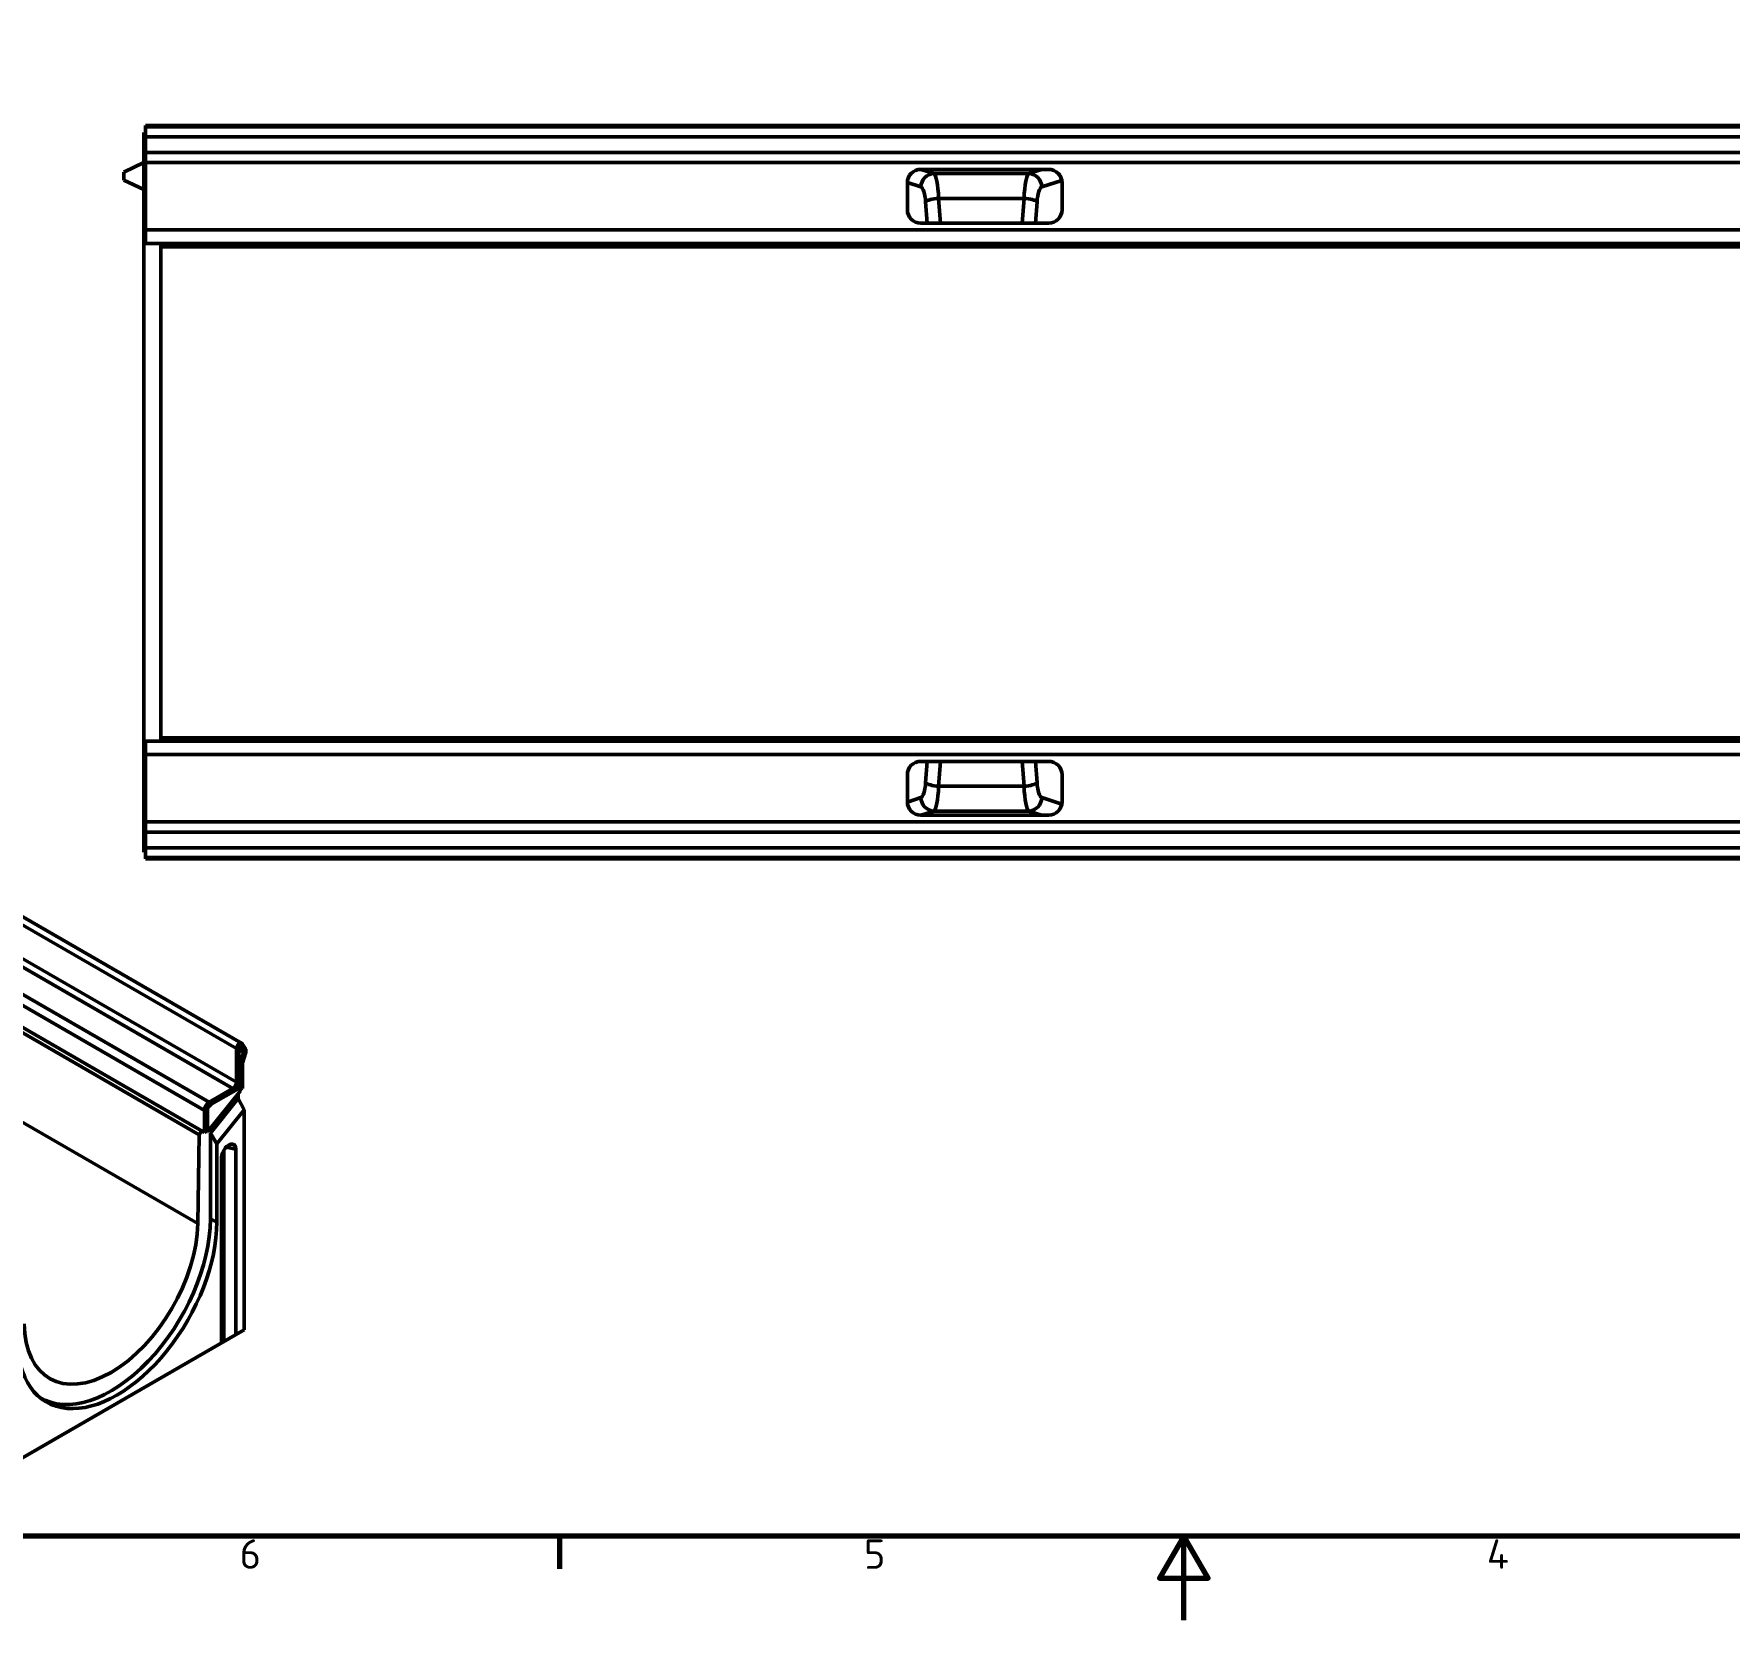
# Model space of a CAD drawing. Header units: millimetres. Extents: x 0 to 1485, y 0 to 1050.
# Drawn here: x 401 to 905, y 0 to 472 of the extents above; entities that cross this region are included whole.
import ezdxf

# ---------------------------------------------------------------- set-up
doc = ezdxf.new("R2010")
doc.units = ezdxf.units.MM
doc.header["$LTSCALE"] = 2.5
doc.linetypes.add('Durchgehend', pattern=[0])
for name, color, linetype, lineweight in [('Rahmen (ISO)', 7, 'Continuous', 70), ('Sichtbare Kanten(DIN)', 7, 'Durchgehend', 50), ('Sichtbare tangentiale Kanten(DIN)', 7, 'Durchgehend', 50)]:
    doc.layers.add(name, color=color, linetype=linetype, lineweight=lineweight)
doc.styles.add('Notiztext (DIN)', font='isocpeur.ttf')

# ---------------------------------------------------------------- blocks, each defined once
blk = doc.blocks.new('Ränder Standardrahmen')
at = {"layer": 'Rahmen (ISO)'}
blk.add_line((222.75, 10), (222.75, 6.1), dxfattribs=at)
at = {"layer": 'Rahmen (ISO)', "flags": 128}
for points in [[(10, 10), (10, 410), (584, 410), (584, 10), (10, 10)], [(297, 0), (297, 10), (294.11, 5), (299.89, 5), (297, 10)]]:
    blk.add_lwpolyline(points, dxfattribs=at)
at = {"layer": 'Rahmen (ISO)', "char_height": 3.5, "attachment_point": 7, "style": 'Notiztext (DIN)'}
for s, insert in [('6', (184.7, 6.1)), ('5', (258.95, 6.1)), ('4', (333.03, 6.1))]:
    blk.add_mtext(s, dxfattribs=dict(at, insert=insert))

msp = doc.modelspace()

# ---------------------------------------------------------------- linework, layer by layer
at = {"layer": 'Sichtbare Kanten(DIN)'}
for p, q in [((433.772, 409.292), (433.772, 444.292)), ((433.772, 444.292), (1432.772, 444.292)), ((433.272, 228.292), (433.272, 442.292)), ((433.272, 442.292), (433.772, 442.292)), ((433.772, 439.222), (433.272, 439.158)), ((433.272, 438.792), (433.772, 438.792)), ((1432.772, 436.292), (433.772, 436.292)), ((433.272, 433.292), (427.272, 430.494)), ((427.272, 428.09), (427.272, 430.494)), ((664.272, 431.292), (702.272, 431.292)), ((433.272, 425.292), (427.272, 428.09)), ((660.272, 419.292), (660.272, 427.292)), ((706.272, 427.292), (706.272, 419.292)), ((702.272, 415.292), (664.272, 415.292)), ((433.272, 411.292), (433.772, 411.292)), ((1432.772, 409.292), (433.772, 409.292)), ((438.272, 409.292), (438.272, 261.292)), ((666.618, 409.089), (663.167, 409.292)), ((693.984, 409.04), (670.56, 409.04)), ((701.377, 409.292), (697.926, 409.089)), ((109.109, 375.403), (462.309, 171.483)), ((98.054, 348.907), (451.254, 144.987)), ((433.272, 259.292), (433.772, 259.292)), ((433.772, 226.292), (433.772, 261.292)), ((433.772, 261.292), (1432.772, 261.292)), ((663.167, 261.292), (666.618, 261.494)), ((670.56, 261.543), (693.984, 261.543)), ((697.926, 261.494), (701.377, 261.292)), ((664.272, 255.292), (702.272, 255.292)), ((660.272, 243.292), (660.272, 251.292)), ((706.272, 251.292), (706.272, 243.292)), ((702.272, 239.292), (664.272, 239.292)), ((433.772, 234.292), (1432.772, 234.292)), ((433.272, 231.792), (433.772, 231.792)), ((433.272, 231.425), (433.772, 231.361)), ((433.772, 228.292), (433.272, 228.292)), ((1432.772, 226.292), (433.772, 226.292)), ((370.151, 190.179), (449.663, 144.272)), ((460.8, 159.888), (460.8, 169.89)), ((461.507, 170.298), (461.507, 160.296)), ((462.876, 169.042), (461.838, 170.589)), ((461.942, 165.509), (462.894, 168.696)), ((462.455, 171.343), (463.494, 169.797)), ((463.547, 168.759), (462.595, 165.572)), ((461.861, 157.334), (461.861, 164.991)), ((462.568, 165.399), (462.568, 158.051)), ((452.138, 145.12), (461.99, 157.377)), ((452.668, 153.968), (459.739, 158.051)), ((459.739, 157.234), (452.668, 153.152)), ((461.861, 158.255), (453.198, 153.254)), ((461.074, 158.709), (461.861, 158.255)), ((461.33, 156.556), (461.33, 155.083)), ((461.861, 157.642), (462.568, 158.051)), ((461.99, 157.377), (461.861, 157.469)), ((461.861, 157.334), (461.99, 157.377)), ((451.254, 144.987), (451.254, 151.519)), ((451.961, 151.927), (451.961, 145.395)), ((452.138, 151.417), (452.138, 145.12)), ((453.044, 144.774), (461.33, 155.083)), ((463.098, 151.705), (454.966, 141.589)), ((461.33, 155.083), (463.098, 151.705)), ((463.098, 86.301), (463.098, 151.705)), ((449.306, 117.878), (449.663, 144.272)), ((449.663, 144.272), (450.37, 145.497)), ((451.961, 145.395), (451.254, 144.987)), ((451.775, 145.287), (452.138, 145.12)), ((454.966, 141.589), (453.044, 144.774)), ((453.044, 119.28), (453.044, 144.774)), ((454.966, 141.589), (454.966, 118.348)), ((456.38, 82.423), (456.38, 137.536)), ((456.994, 82.885), (456.994, 139.614)), ((460.623, 139.986), (460.623, 84.872)), ((394.58, 46.742), (463.098, 86.301)), ((456.38, 82.53), (456.994, 82.885)), ((457.088, 82.831), (456.994, 82.885))]:
    msp.add_line(p, q, dxfattribs=at)
for centre, start, end in [((664.272, 427.292), 90, 180), ((702.272, 427.292), 0, 90), ((664.272, 419.292), 180, 270), ((702.272, 419.292), 270, 0), ((664.272, 251.292), 90, 180), ((702.272, 251.292), 0, 90), ((664.272, 243.292), 180, 270), ((702.272, 243.292), 270, 0)]:
    msp.add_arc(centre, 4, start, end, dxfattribs=at)
for centre, major_axis, ratio, start_param, end_param in [((670.481, 409.106), (4.01, -0.001), 0.016308, 3.4139848, 4.7321008), ((694.063, 409.106), (4.01, 0.001), 0.016308, 4.6926771, 6.0107932), ((670.481, 261.478), (-4.01, -0.001), 0.016308, 4.6926771, 6.0107932), ((694.063, 261.478), (-4.01, 0.001), 0.016308, 3.4139848, 4.7321008), ((461.684, 170.4), (0.625, 1.083), 0.5773503, 6.00727, 8.6393798), ((461.684, 170.4), (0.125, 0.217), 0.5773503, 6.00727, 8.6393798), ((462.568, 168.665), (0.25, 0.433), 0.5773503, 5.102996, 6.00727), ((462.568, 168.665), (0.75, 1.299), 0.5773503, 5.102996, 6.00727), ((462.921, 165.603), (0.75, 1.299), 0.5773503, 1.9614034, 2.3561945), ((462.921, 165.603), (-0.25, -0.433), 0.5773503, 5.102996, 5.4977871), ((459.739, 159.275), (-1.25, -2.165), 0.5773503, 0.7853982, 2.3561945), ((459.739, 159.275), (0.75, 1.299), 0.5773503, 3.9269908, 5.4977871), ((452.668, 152.335), (1, 1.732), 0.5773503, 0.7853982, 2.3561945), ((452.668, 152.335), (-0.5, -0.866), 0.5773503, 3.9269908, 5.4977871), ((453.198, 152.029), (-0.75, -1.299), 0.5773503, 3.9269908, 5.4977871), ((458.502, 138.761), (1.5, 2.598), 0.5773503, 5.4977871, 8.6393798), ((425.268, 101.202), (-21, -36.373), 0.5773503, 5.4977871, 8.6393798), ((423.5, 103.447), (-18.25, -31.61), 0.5773503, 5.5135155, 8.6236514), ((423.5, 102.223), (-20.891, -36.184), 0.5773503, 6.2634683, 8.6393798)]:
    msp.add_ellipse(centre, major_axis=major_axis, ratio=ratio, start_param=start_param, end_param=end_param, dxfattribs=at)
at = {"layer": 'Sichtbare tangentiale Kanten(DIN)'}
for p, q in [((1432.772, 443.911), (433.772, 443.911)), ((1432.772, 440.974), (433.772, 440.974)), ((1432.772, 433.292), (433.772, 433.292)), ((668.168, 430.056), (664.382, 431.292)), ((696.377, 430.056), (668.168, 430.056)), ((700.162, 431.292), (696.377, 430.056)), ((660.273, 427.387), (664.304, 426.071)), ((700.24, 426.071), (706.205, 428.019)), ((665.717, 421.647), (666.173, 415.292)), ((670.111, 415.292), (669.58, 422.682)), ((669.58, 422.682), (694.964, 422.682)), ((694.964, 422.682), (694.433, 415.292)), ((698.371, 415.292), (698.828, 421.647)), ((433.272, 414.292), (433.772, 414.292)), ((1432.772, 413.292), (433.772, 413.292)), ((1428.272, 408.283), (438.272, 408.283)), ((666.604, 409.292), (666.618, 409.089)), ((670.56, 409.04), (670.542, 409.292)), ((694.002, 409.292), (693.984, 409.04)), ((697.926, 409.089), (697.941, 409.292)), ((460.8, 169.89), (107.6, 373.81)), ((460.8, 159.888), (107.6, 363.808)), ((452.668, 153.968), (99.468, 357.888)), ((459.739, 158.051), (106.539, 361.971)), ((451.254, 151.519), (98.054, 355.439)), ((449.306, 117.878), (99.288, 319.961)), ((1428.272, 262.301), (438.272, 262.301)), ((433.772, 257.292), (1432.772, 257.292)), ((666.618, 261.494), (666.604, 261.292)), ((670.542, 261.292), (670.56, 261.543)), ((693.984, 261.543), (694.002, 261.292)), ((697.941, 261.292), (697.926, 261.494)), ((433.272, 256.292), (433.772, 256.292)), ((666.173, 255.292), (665.717, 248.937)), ((669.58, 247.901), (670.111, 255.292)), ((694.433, 255.292), (694.964, 247.901)), ((698.828, 248.937), (698.371, 255.292)), ((694.964, 247.901), (669.58, 247.901)), ((664.304, 244.512), (660.273, 243.196)), ((706.205, 242.565), (700.24, 244.512)), ((433.772, 237.292), (1432.772, 237.292)), ((664.382, 239.292), (668.168, 240.528)), ((668.168, 240.528), (696.377, 240.528)), ((696.377, 240.528), (700.162, 239.292)), ((433.772, 229.609), (1432.772, 229.609)), ((433.772, 226.673), (1432.772, 226.673)), ((462.876, 169.042), (461.507, 169.833)), ((462.894, 168.696), (461.507, 169.497)), ((461.838, 170.589), (461.77, 170.628)), ((461.942, 165.509), (461.507, 165.76)), ((461.861, 164.991), (461.507, 165.195)), ((451.961, 151.519), (452.138, 151.417)), ((453.022, 153.356), (453.198, 153.254)), ((460.623, 139.986), (457.727, 140.594)), ((454.966, 118.348), (453.044, 119.28))]:
    msp.add_line(p, q, dxfattribs=at)
for centre, major_axis, ratio, start_param, end_param in [((668.168, 426.071), (1.242, 3.802), 0.9624951, 0.3270527, 1.8752896), ((668.027, 420.094), (0, 10), 0.1607695, 4.9741884, 6.1959188), ((696.517, 420.094), (0, -10), 0.1607695, 3.2288591, 4.4505896), ((696.377, 426.071), (-1.242, 3.802), 0.9624951, 4.4078957, 5.9561326), ((664.164, 420.094), (0, -6), 0.2679492, 1.8325957, 3.0543262), ((700.38, 420.094), (0, 6), 0.2679492, 0.0872665, 1.3089969), ((669.58, 421.647), (-3.99, -0.286), 0.2581989, 4.6938533, 6.0119693), ((694.964, 421.647), (3.99, -0.286), 0.2581989, 0.271216, 1.589332), ((664.164, 250.49), (0, -6), 0.2679492, 0.0872665, 1.3089969), ((669.58, 248.937), (-3.99, 0.286), 0.2581989, 0.271216, 1.589332), ((668.027, 250.49), (0, 10), 0.1607695, 3.2288591, 4.4505896), ((694.964, 248.937), (3.99, 0.286), 0.2581989, 4.6938533, 6.0119693), ((696.517, 250.49), (0, -10), 0.1607695, 4.9741884, 6.1959188), ((700.38, 250.49), (0, 6), 0.2679492, 1.8325957, 3.0543262), ((668.168, 244.512), (1.242, -3.802), 0.9624951, 4.4078957, 5.9561326), ((696.377, 244.512), (-1.242, -3.802), 0.9624951, 0.3270527, 1.8752896)]:
    msp.add_ellipse(centre, major_axis=major_axis, ratio=ratio, start_param=start_param, end_param=end_param, dxfattribs=at)

# ---------------------------------------------------------------- block references
at = {"xscale": 2.5, "yscale": 2.5, "zscale": 2.5}
msp.add_blockref('Ränder Standardrahmen', (0, 0), dxfattribs=at)

doc.saveas('drawing.dxf')
